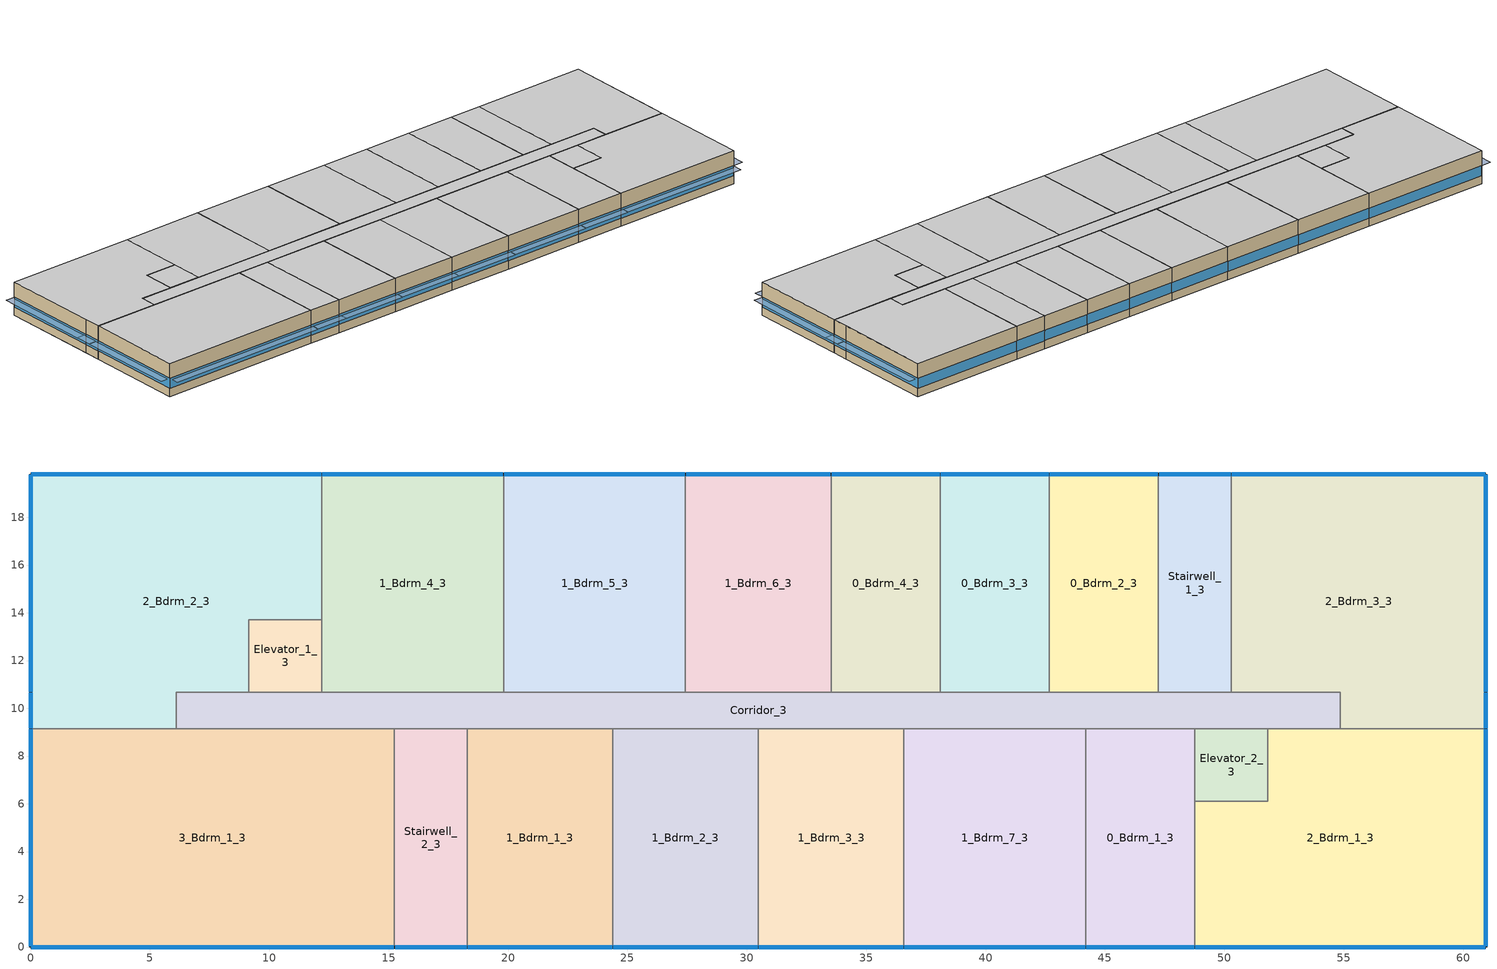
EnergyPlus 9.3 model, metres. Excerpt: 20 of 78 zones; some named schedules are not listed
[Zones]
0_Bdrm_1_3
 floor to 0_Bdrm_1_2 (Typical Interior Floor): 44.2,0 44.2,9.14 48.77,9.14 48.77,0 z7.32
 wall outside (Typical Insulated Wood Framed Exterior Wall R-34.48): 44.2,0 48.77,0 z7.32:10.36
 wall to Elevator_2_3 (Typical Interior Wall): 48.77,6.1 48.77,9.14 z7.32:10.36
 wall to 2_Bdrm_1_3 (Typical Interior Wall): 48.77,0 48.77,6.1 z7.32:10.36
 wall to 1_Bdrm_7_3 (Typical Interior Wall): 44.2,9.14 44.2,0 z7.32:10.36
 wall to Corridor_3 (Typical Interior Wall): 48.77,9.14 44.2,9.14 z7.32:10.36
 window (U 0.25 SHGC 0.22 Simple Glazing Window U-0.25 SHGC 0.22): 44.22,0 48.74,0 z8.08:9
 ceiling to 0_Bdrm_1_4 (Typical Interior Ceiling): 44.2,9.14 44.2,0 48.77,0 48.77,9.14 z10.36
0_Bdrm_2_3
 floor to 0_Bdrm_2_2 (Typical Interior Floor): 42.67,10.67 42.67,19.81 47.24,19.81 47.24,10.67 z7.32
 wall outside (Typical Insulated Wood Framed Exterior Wall R-34.48): 47.24,19.81 42.67,19.81 z7.32:10.36
 wall to 0_Bdrm_3_3 (Typical Interior Wall): 42.67,19.81 42.67,10.67 z7.32:10.36
 wall to Stairwell_1_3 (Typical Interior Wall): 47.24,10.67 47.24,19.81 z7.32:10.36
 wall to Corridor_3 (Typical Interior Wall): 42.67,10.67 47.24,10.67 z7.32:10.36
 window (U 0.25 SHGC 0.22 Simple Glazing Window U-0.25 SHGC 0.22): 47.22,19.81 42.7,19.81 z8.08:9
 ceiling to 0_Bdrm_2_4 (Typical Interior Ceiling): 47.24,10.67 47.24,19.81 42.67,19.81 42.67,10.67 z10.36
0_Bdrm_3_3
 floor to 0_Bdrm_3_2 (Typical Interior Floor): 38.1,10.67 38.1,19.81 42.67,19.81 42.67,10.67 z7.32
 wall outside (Typical Insulated Wood Framed Exterior Wall R-34.48): 42.67,19.81 38.1,19.81 z7.32:10.36
 wall to 0_Bdrm_4_3 (Typical Interior Wall): 38.1,19.81 38.1,10.67 z7.32:10.36
 wall to Corridor_3 (Typical Interior Wall): 38.1,10.67 42.67,10.67 z7.32:10.36
 window (U 0.25 SHGC 0.22 Simple Glazing Window U-0.25 SHGC 0.22): 42.65,19.81 38.13,19.81 z8.08:9
 ceiling to 0_Bdrm_3_4 (Typical Interior Ceiling): 42.67,10.67 42.67,19.81 38.1,19.81 38.1,10.67 z10.36
0_Bdrm_4_3
 floor to 0_Bdrm_4_2 (Typical Interior Floor): 33.53,10.67 33.53,19.81 38.1,19.81 38.1,10.67 z7.32
 wall outside (Typical Insulated Wood Framed Exterior Wall R-34.48): 38.1,19.81 33.53,19.81 z7.32:10.36
 wall to 1_Bdrm_6_3 (Typical Interior Wall): 33.53,19.81 33.53,10.67 z7.32:10.36
 wall to Corridor_3 (Typical Interior Wall): 33.53,10.67 38.1,10.67 z7.32:10.36
 window (U 0.25 SHGC 0.22 Simple Glazing Window U-0.25 SHGC 0.22): 38.07,19.81 33.55,19.81 z8.08:9
 ceiling to 0_Bdrm_4_4 (Typical Interior Ceiling): 38.1,10.67 38.1,19.81 33.53,19.81 33.53,10.67 z10.36
1_Bdrm_1_3
 floor to 1_Bdrm_1_2 (Typical Interior Floor): 24.38,9.14 24.38,0 18.29,0 18.29,9.14 z7.32
 wall outside (Typical Insulated Wood Framed Exterior Wall R-34.48): 18.29,0 24.38,0 z7.32:10.36
 wall to 1_Bdrm_2_3 (Typical Interior Wall): 24.38,0 24.38,9.14 z7.32:10.36
 wall to Stairwell_2_3 (Typical Interior Wall): 18.29,9.14 18.29,0 z7.32:10.36
 wall to Corridor_3 (Typical Interior Wall): 24.38,9.14 18.29,9.14 z7.32:10.36
 window (U 0.25 SHGC 0.22 Simple Glazing Window U-0.25 SHGC 0.22): 18.31,0 24.36,0 z8.08:9
 ceiling to 1_Bdrm_1_4 (Typical Interior Ceiling): 18.29,9.14 18.29,0 24.38,0 24.38,9.14 z10.36
1_Bdrm_2_3
 floor to 1_Bdrm_2_2 (Typical Interior Floor): 30.48,9.14 30.48,0 24.38,0 24.38,9.14 z7.32
 wall outside (Typical Insulated Wood Framed Exterior Wall R-34.48): 24.38,0 30.48,0 z7.32:10.36
 wall to 1_Bdrm_3_3 (Typical Interior Wall): 30.48,0 30.48,9.14 z7.32:10.36
 wall to Corridor_3 (Typical Interior Wall): 30.48,9.14 24.38,9.14 z7.32:10.36
 window (U 0.25 SHGC 0.22 Simple Glazing Window U-0.25 SHGC 0.22): 24.41,0 30.45,0 z8.08:9
 ceiling to 1_Bdrm_2_4 (Typical Interior Ceiling): 24.38,9.14 24.38,0 30.48,0 30.48,9.14 z10.36
1_Bdrm_3_3
 floor to 1_Bdrm_3_2 (Typical Interior Floor): 36.58,9.14 36.58,0 30.48,0 30.48,9.14 z7.32
 wall outside (Typical Insulated Wood Framed Exterior Wall R-34.48): 30.48,0 36.58,0 z7.32:10.36
 wall to 1_Bdrm_7_3 (Typical Interior Wall): 36.58,0 36.58,9.14 z7.32:10.36
 wall to Corridor_3 (Typical Interior Wall): 36.58,9.14 30.48,9.14 z7.32:10.36
 window (U 0.25 SHGC 0.22 Simple Glazing Window U-0.25 SHGC 0.22): 30.51,0 36.55,0 z8.08:9
 ceiling to 1_Bdrm_3_4 (Typical Interior Ceiling): 30.48,9.14 30.48,0 36.58,0 36.58,9.14 z10.36
1_Bdrm_4_3
 floor to 1_Bdrm_4_2 (Typical Interior Floor): 12.19,10.67 12.19,19.81 19.81,19.81 19.81,10.67 z7.32
 wall outside (Typical Insulated Wood Framed Exterior Wall R-34.48): 19.81,19.81 12.19,19.81 z7.32:10.36
 wall to 1_Bdrm_5_3 (Typical Interior Wall): 19.81,10.67 19.81,19.81 z7.32:10.36
 wall to Corridor_3 (Typical Interior Wall): 12.19,10.67 19.81,10.67 z7.32:10.36
 wall to Elevator_1_3 (Typical Interior Wall): 12.19,13.72 12.19,10.67 z7.32:10.36
 wall to 2_Bdrm_2_3 (Typical Interior Wall): 12.19,19.81 12.19,13.72 z7.32:10.36
 window (U 0.25 SHGC 0.22 Simple Glazing Window U-0.25 SHGC 0.22): 19.79,19.81 12.22,19.81 z8.08:9
 ceiling to 1_Bdrm_4_4 (Typical Interior Ceiling): 12.19,19.81 12.19,10.67 19.81,10.67 19.81,19.81 z10.36
1_Bdrm_5_3
 floor to 1_Bdrm_5_2 (Typical Interior Floor): 19.81,10.67 19.81,19.81 27.43,19.81 27.43,10.67 z7.32
 wall outside (Typical Insulated Wood Framed Exterior Wall R-34.48): 27.43,19.81 19.81,19.81 z7.32:10.36
 wall to 1_Bdrm_6_3 (Typical Interior Wall): 27.43,10.67 27.43,19.81 z7.32:10.36
 wall to Corridor_3 (Typical Interior Wall): 19.81,10.67 27.43,10.67 z7.32:10.36
 window (U 0.25 SHGC 0.22 Simple Glazing Window U-0.25 SHGC 0.22): 27.41,19.81 19.84,19.81 z8.08:9
 ceiling to 1_Bdrm_5_4 (Typical Interior Ceiling): 27.43,10.67 27.43,19.81 19.81,19.81 19.81,10.67 z10.36
1_Bdrm_6_3
 floor to 1_Bdrm_6_2 (Typical Interior Floor): 27.43,10.67 27.43,19.81 33.53,19.81 33.53,10.67 z7.32
 wall outside (Typical Insulated Wood Framed Exterior Wall R-34.48): 33.53,19.81 27.43,19.81 z7.32:10.36
 wall to Corridor_3 (Typical Interior Wall): 27.43,10.67 33.53,10.67 z7.32:10.36
 window (U 0.25 SHGC 0.22 Simple Glazing Window U-0.25 SHGC 0.22): 33.5,19.81 27.46,19.81 z8.08:9
 ceiling to 1_Bdrm_6_4 (Typical Interior Ceiling): 33.53,10.67 33.53,19.81 27.43,19.81 27.43,10.67 z10.36
1_Bdrm_7_3
 floor to 1_Bdrm_7_2 (Typical Interior Floor): 44.2,9.14 44.2,0 36.58,0 36.58,9.14 z7.32
 wall outside (Typical Insulated Wood Framed Exterior Wall R-34.48): 36.58,0 44.2,0 z7.32:10.36
 wall to Corridor_3 (Typical Interior Wall): 44.2,9.14 36.58,9.14 z7.32:10.36
 window (U 0.25 SHGC 0.22 Simple Glazing Window U-0.25 SHGC 0.22): 36.6,0 44.17,0 z8.08:9
 ceiling to 1_Bdrm_7_4 (Typical Interior Ceiling): 36.58,9.14 36.58,0 44.2,0 44.2,9.14 z10.36
2_Bdrm_1_3
 floor to 2_Bdrm_1_2 (Typical Interior Floor): 48.77,0 48.77,6.1 51.82,6.1 51.82,9.14 60.96,9.14 60.96,0 z7.32
 wall outside (Typical Insulated Wood Framed Exterior Wall R-34.48): 48.77,0 60.96,0 60.96,9.14 z7.32:10.36
 wall to Elevator_2_3 (Typical Interior Wall): 51.82,9.14 51.82,6.1 48.77,6.1 z7.32:10.36
 wall to Corridor_3 (Typical Interior Wall): 54.86,9.14 51.82,9.14 z7.32:10.36
 wall to 2_Bdrm_3_3 (Typical Interior Wall): 60.96,9.14 54.86,9.14 z7.32:10.36
 window (U 0.25 SHGC 0.22 Simple Glazing Window U-0.25 SHGC 0.22): 60.96,0.03 60.96,9.12 / 48.79,0 60.93,0 z8.08:9
 ceiling to 2_Bdrm_1_4 (Typical Interior Ceiling): 51.82,9.14 51.82,6.1 48.77,6.1 48.77,0 60.96,0 60.96,9.14 z10.36
2_Bdrm_2_3
 floor to 2_Bdrm_2_2 (Typical Interior Floor): 0,9.14 0,19.81 12.19,19.81 12.19,13.72 9.14,13.72 9.14,10.67 6.1,10.67 6.1,9.14 z7.32
 wall outside (Typical Insulated Wood Framed Exterior Wall R-34.48): 12.19,19.81 0,19.81 0,10.67 0,9.14 z7.32:10.36
 wall to Elevator_1_3 (Typical Interior Wall): 9.14,10.67 9.14,13.72 12.19,13.72 z7.32:10.36
 wall to Corridor_3 (Typical Interior Wall): 6.1,9.14 6.1,10.67 9.14,10.67 z7.32:10.36
 wall to 3_Bdrm_1_3 (Typical Interior Wall): 0,9.14 6.1,9.14 z7.32:10.36
 window (U 0.25 SHGC 0.22 Simple Glazing Window U-0.25 SHGC 0.22): 0,10.64 0,9.17 z8.08:9.02; 0,19.79 0,10.69 / 12.17,19.81 0.03,19.81 z8.08:9
 ceiling to 2_Bdrm_2_4 (Typical Interior Ceiling): 0,19.81 0,9.14 6.1,9.14 6.1,10.67 9.14,10.67 9.14,13.72 12.19,13.72 12.19,19.81 z10.36
2_Bdrm_3_3
 floor to 2_Bdrm_3_2 (Typical Interior Floor): 54.86,9.14 54.86,10.67 50.29,10.67 50.29,19.81 60.96,19.81 60.96,9.14 z7.32
 wall outside (Typical Insulated Wood Framed Exterior Wall R-34.48): 60.96,9.14 60.96,10.67 60.96,19.81 50.29,19.81 z7.32:10.36
 wall to Corridor_3 (Typical Interior Wall): 50.29,10.67 54.86,10.67 54.86,9.14 z7.32:10.36
 wall to Stairwell_1_3 (Typical Interior Wall): 50.29,19.81 50.29,10.67 z7.32:10.36
 window (U 0.25 SHGC 0.22 Simple Glazing Window U-0.25 SHGC 0.22): 60.93,19.81 50.32,19.81 / 60.96,10.69 60.96,19.79 z8.08:9; 60.96,9.17 60.96,10.64 z8.08:9.02
 ceiling to 2_Bdrm_3_4 (Typical Interior Ceiling): 50.29,19.81 50.29,10.67 54.86,10.67 54.86,9.14 60.96,9.14 60.96,19.81 z10.36
3_Bdrm_1_3
 floor to 3_Bdrm_2_2 (Typical Interior Floor): 0,0 0,9.14 15.24,9.14 15.24,0 z7.32
 wall outside (Typical Insulated Wood Framed Exterior Wall R-34.48): 0,9.14 0,0 15.24,0 z7.32:10.36
 wall to Stairwell_2_3 (Typical Interior Wall): 15.24,0 15.24,9.14 z7.32:10.36
 wall to Corridor_3 (Typical Interior Wall): 15.24,9.14 6.1,9.14 z7.32:10.36
 window (U 0.25 SHGC 0.22 Simple Glazing Window U-0.25 SHGC 0.22): 0.03,0 15.21,0 z8.08:8.99; 0,9.12 0,0.03 z8.08:9
 ceiling to 3_Bdrm_1_4 (Typical Interior Ceiling): 0,9.14 0,0 15.24,0 15.24,9.14 z10.36
Corridor_3
 floor to Corridor_2 (Typical Interior Floor): 6.1,9.14 6.1,10.67 54.86,10.67 54.86,9.14 z7.32
 wall to Elevator_2_3 (Typical Interior Wall): 48.77,9.14 51.82,9.14 z7.32:10.36
 wall to Stairwell_2_3 (Typical Interior Wall): 15.24,9.14 18.29,9.14 z7.32:10.36
 wall to Elevator_1_3 (Typical Interior Wall): 12.19,10.67 9.14,10.67 z7.32:10.36
 wall to Stairwell_1_3 (Typical Interior Wall): 50.29,10.67 47.24,10.67 z7.32:10.36
 ceiling to Corridor_4 (Typical Interior Ceiling): 6.1,10.67 6.1,9.14 54.86,9.14 54.86,10.67 z10.36
Elevator_1_3
 floor to Elevator_1_2 (Typical Interior Floor): 12.19,13.72 12.19,10.67 9.14,10.67 9.14,13.72 z7.32
 ceiling to Elevator_1_4 (Typical Interior Ceiling): 9.14,13.72 9.14,10.67 12.19,10.67 12.19,13.72 z10.36
Elevator_2_3
 floor to Elevator_2_2 (Typical Interior Floor): 51.82,9.14 51.82,6.1 48.77,6.1 48.77,9.14 z7.32
 ceiling to Elevator_2_4 (Typical Interior Ceiling): 48.77,9.14 48.77,6.1 51.82,6.1 51.82,9.14 z10.36
Stairwell_1_3
 floor to Stairwell_1_2 (Typical Interior Floor): 47.24,10.67 47.24,19.81 50.29,19.81 50.29,10.67 z7.32
 wall outside (Typical Insulated Wood Framed Exterior Wall R-34.48): 50.29,19.81 47.24,19.81 z7.32:10.36
 window (U 0.25 SHGC 0.24 Simple Glazing Window U-0.25 SHGC 0.24): 50.27,19.81 47.27,19.81 z8.08:9.01
 ceiling to Stairwell_1_4 (Typical Interior Ceiling): 50.29,10.67 50.29,19.81 47.24,19.81 47.24,10.67 z10.36
Stairwell_2_3
 floor to Stairwell_2_2 (Typical Interior Floor): 18.29,9.14 18.29,0 15.24,0 15.24,9.14 z7.32
 wall outside (Typical Insulated Wood Framed Exterior Wall R-34.48): 15.24,0 18.29,0 z7.32:10.36
 window (U 0.25 SHGC 0.24 Simple Glazing Window U-0.25 SHGC 0.24): 15.27,0 18.26,0 z8.08:9.01
 ceiling to Stairwell_2_4 (Typical Interior Ceiling): 15.24,9.14 15.24,0 18.29,0 18.29,9.14 z10.36
shading: 48.74,0 44.22,0 44.22,-0.92 48.74,-0.92 z9; 24.36,0 18.31,0 18.31,-0.92 24.36,-0.92 z9; 30.45,0 24.41,0 24.41,-0.92 30.45,-0.92 z9; 36.55,0 30.51,0 30.51,-0.92 36.55,-0.92 z9; 44.17,0 36.6,0 36.6,-0.92 44.17,-0.92 z9; 60.96,9.12 60.96,0.03 61.88,0.03 61.88,9.12 z9; 60.93,0 48.79,0 48.79,-0.92 60.93,-0.92 z9; 0,9.17 0,10.64 -0.95,10.64 -0.95,9.17 z9.02; 0,10.69 0,19.79 -0.92,19.79 -0.92,10.69 z9; 60.96,19.79 60.96,10.69 61.88,10.69 61.88,19.79 z9; 60.96,10.64 60.96,9.17 61.91,9.17 61.91,10.64 z9.02; 15.21,0 0.03,0 0.03,-0.92 15.21,-0.92 z8.99; 0,0.03 0,9.12 -0.92,9.12 -0.92,0.03 z9; 18.26,0 15.27,0 15.27,-0.93 18.26,-0.93 z9.01
[Building]
Building 1: Terrain=City
[Site:Location]
Los Angeles Intl Arpt_CA_USA: Latitude {deg}=33.93; Longitude {deg}=-118.4; Time Zone {hr}=-8; Elevation {m}=30
[Site:GroundTemperature:BuildingSurface]
20.67, 20.66, 20.63, 20.67, 20.7, 22.85, 23.24, 23.33, 23.34, 21.19, 20.85, 20.74
[Site:WaterMainsTemperature]
Calculation Method=Correlation; Annual Average Outdoor Air Temperature {C}=16.8167; Maximum Difference In Monthly Average Outdoor Air Temperatures {deltaC}=6.3
[SizingPeriod:DesignDay] Day of Month=21; Dry-Bulb Temperature Range Modifier Type=DefaultMultipliers; Humidity Condition Type=Wetbulb; Barometric Pressure {Pa}=100965; Rain Indicator=No; Snow Indicator=No; Daylight Saving Time Indicator=No
Name | Month | Day Type | Maximum Dry-Bulb Temperature {C} | Daily Dry-Bulb Temperature Range {deltaC} | Wetbulb or DewPoint at Maximum Dry-Bulb {C} | Wind Speed {m/s} | Wind Direction {deg} | Solar Model Indicator | ASHRAE Clear Sky Optical Depth for Beam Irradiance (taub) | ASHRAE Clear Sky Optical Depth for Diffuse Irradiance (taud) | Sky Clearness
Los Angeles Intl Arpt Ann Clg .4% Condns DB=>MWB 1 | 8 | SummerDesignDay | 28.7 | 6 | 17.9 | 4.1 | 250 | ASHRAETau | 0.44 | 2.108
Los Angeles Intl Arpt Ann Clg .4% Condns WB=>MDB 1 | 8 | SummerDesignDay | 25.6 | 6 | 21.2 | 4.1 | 250 | ASHRAETau | 0.44 | 2.108
Los Angeles Intl Arpt Ann Htg 99.6% Condns DB 1 | 1 | WinterDesignDay | 6.9 | 0 | 6.9 | 2.4 | 90 | ASHRAEClearSky |  |  | 0
[Material] Thermal Absorptance=0.9
Name | Roughness | Thickness {m} | Conductivity {W/m-K} | Density {kg/m3} | Specific Heat {J/kg-K} | Solar Absorptance | Visible Absorptance
100mm Normalweight concrete floor | MediumRough | 0.1016 | 2.31045 | 2322 | 832.557 | 0 | 0
25mm Stucco | Smooth | 0.0254 | 0.72 | 1856 | 840 | 0.7 | 0.7
5/8 in. Gypsum Board | MediumSmooth | 0.0159 | 0.16 | 800 | 1090 | 0.7 | 0.7
G01 13mm gypsum board | Smooth | 0.0127 | 0.160031 | 800.001 | 1090.73 | 0.7 | 0.5
Std Wood 6inch | MediumSmooth | 0.15 | 0.12 | 540 | 1210 | 0.7 | 0.7
[Material:NoMass] Roughness=Smooth; Thermal Absorptance=0.9; Solar Absorptance=0.7
Name | Thermal Resistance {m2-K/W} | Visible Absorptance
CP02 CARPET PAD | 0.21648 | 0.8
Typical Insulation R-32.3 | 5.68904 | 0.7
[WindowMaterial:SimpleGlazingSystem] U-Factor {W/m2-K}=1.80262
Name | Solar Heat Gain Coefficient | Visible Transmittance
U 0.25 SHGC 0.22 Simple Glazing U-0.32 SHGC 0.22 | 0.22 | 0.242
U 0.25 SHGC 0.24 Simple Glazing U-0.32 SHGC 0.24 | 0.24 | 0.264
[Construction]
InteriorFurnishings: Std Wood 6inch
Typical Insulated Wood Framed Exterior Wall R-34.48: 25mm Stucco, 5/8 in. Gypsum Board, Typical Insulation R-32.3, 5/8 in. Gypsum Board
Typical Interior Ceiling: CP02 CARPET PAD, 100mm Normalweight concrete floor
Typical Interior Floor: 100mm Normalweight concrete floor, CP02 CARPET PAD
Typical Interior Wall: G01 13mm gypsum board, G01 13mm gypsum board
U 0.25 SHGC 0.22 Simple Glazing Window U-0.25 SHGC 0.22: U 0.25 SHGC 0.22 Simple Glazing U-0.32 SHGC 0.22
U 0.25 SHGC 0.24 Simple Glazing Window U-0.25 SHGC 0.24: U 0.25 SHGC 0.24 Simple Glazing U-0.32 SHGC 0.24
[Zone]
0_Bdrm_1_3; 0_Bdrm_2_3; 0_Bdrm_3_3; 0_Bdrm_4_3; 1_Bdrm_1_3; 1_Bdrm_2_3; 1_Bdrm_3_3; 1_Bdrm_4_3; 1_Bdrm_5_3; 1_Bdrm_6_3; 1_Bdrm_7_3; 2_Bdrm_1_3; 2_Bdrm_2_3; 2_Bdrm_3_3; 3_Bdrm_1_3; Corridor_3; Elevator_1_3; Elevator_2_3; Stairwell_1_3; Stairwell_2_3
[InternalMass] Construction=InteriorFurnishings
Name | Zone or ZoneList | Surface Area {m2}
0_Bdrm_1_3 Mass | 0_Bdrm_1_3 | 83.6127
0_Bdrm_2_3 Mass | 0_Bdrm_2_3 | 83.6127
0_Bdrm_3_3 Mass | 0_Bdrm_3_3 | 83.6127
0_Bdrm_4_3 Mass | 0_Bdrm_4_3 | 83.6127
1_Bdrm_1_3 Mass | 1_Bdrm_1_3 | 111.484
1_Bdrm_2_3 Mass | 1_Bdrm_2_3 | 111.484
1_Bdrm_3_3 Mass | 1_Bdrm_3_3 | 111.484
1_Bdrm_4_3 Mass | 1_Bdrm_4_3 | 139.355
1_Bdrm_5_3 Mass | 1_Bdrm_5_3 | 139.355
1_Bdrm_6_3 Mass | 1_Bdrm_6_3 | 111.484
1_Bdrm_7_3 Mass | 1_Bdrm_7_3 | 139.355
2_Bdrm_1_3 Mass | 2_Bdrm_1_3 | 204.387
2_Bdrm_2_3 Mass | 2_Bdrm_2_3 | 222.967
2_Bdrm_3_3 Mass | 2_Bdrm_3_3 | 213.677
3_Bdrm_1_3 Mass | 3_Bdrm_1_3 | 278.709
[People] Number of People Schedule=res occupants schedule; Number of People Calculation Method=People; Fraction Radiant=0.319734; Sensible Heat Fraction=0.573; Activity Level Schedule=Schedule Ruleset 1; Carbon Dioxide Generation Rate {m3/s-W}=0; Enable ASHRAE 55 Comfort Warnings=No; Mean Radiant Temperature Calculation Type=ZoneAveraged
Name | Zone or ZoneList | Number of People
res occupants|Building Unit 005|0_Bdrm_1_3 | 0_Bdrm_1_3 | 0.63
res occupants|Building Unit 006|0_Bdrm_2_3 | 0_Bdrm_2_3 | 0.63
res occupants|Building Unit 007|0_Bdrm_3_3 | 0_Bdrm_3_3 | 0.63
res occupants|Building Unit 008|0_Bdrm_4_3 | 0_Bdrm_4_3 | 0.63
res occupants|Building Unit 108|1_Bdrm_1_3 | 1_Bdrm_1_3 | 1.55
res occupants|Building Unit 109|1_Bdrm_2_3 | 1_Bdrm_2_3 | 1.55
res occupants|Building Unit 110|1_Bdrm_3_3 | 1_Bdrm_3_3 | 1.55
res occupants|Building Unit 111|1_Bdrm_4_3 | 1_Bdrm_4_3 | 1.55
res occupants|Building Unit 112|1_Bdrm_5_3 | 1_Bdrm_5_3 | 1.55
res occupants|Building Unit 113|1_Bdrm_6_3 | 1_Bdrm_6_3 | 1.55
res occupants|Building Unit 114|1_Bdrm_7_3 | 1_Bdrm_7_3 | 1.55
res occupants|Building Unit 204|2_Bdrm_1_3 | 2_Bdrm_1_3 | 2.47
res occupants|Building Unit 205|2_Bdrm_2_3 | 2_Bdrm_2_3 | 2.47
res occupants|Building Unit 206|2_Bdrm_3_3 | 2_Bdrm_3_3 | 2.47
res occupants|Building Unit 302|3_Bdrm_1_3 | 3_Bdrm_1_3 | 3.39
[Lights] Schedule=res lighting interior; Design Level Calculation Method=LightingLevel; Return Air Fraction=0; Fraction Radiant=0.6; Fraction Visible=0.2; Fraction Replaceable=1
Name | Zone or ZoneList | Lighting Level {W}
res lighting interior|Building Unit 005 0_Bdrm_1_3 | 0_Bdrm_1_3 | 95.814
res lighting interior|Building Unit 006 0_Bdrm_2_3 | 0_Bdrm_2_3 | 95.814
res lighting interior|Building Unit 007 0_Bdrm_3_3 | 0_Bdrm_3_3 | 95.814
res lighting interior|Building Unit 008 0_Bdrm_4_3 | 0_Bdrm_4_3 | 95.814
res lighting interior|Building Unit 108 1_Bdrm_1_3 | 1_Bdrm_1_3 | 109.293
res lighting interior|Building Unit 109 1_Bdrm_2_3 | 1_Bdrm_2_3 | 109.293
res lighting interior|Building Unit 110 1_Bdrm_3_3 | 1_Bdrm_3_3 | 109.293
res lighting interior|Building Unit 111 1_Bdrm_4_3 | 1_Bdrm_4_3 | 122.773
res lighting interior|Building Unit 112 1_Bdrm_5_3 | 1_Bdrm_5_3 | 122.773
res lighting interior|Building Unit 113 1_Bdrm_6_3 | 1_Bdrm_6_3 | 109.293
res lighting interior|Building Unit 114 1_Bdrm_7_3 | 1_Bdrm_7_3 | 122.773
res lighting interior|Building Unit 204 2_Bdrm_1_3 | 2_Bdrm_1_3 | 154.224
res lighting interior|Building Unit 205 2_Bdrm_2_3 | 2_Bdrm_2_3 | 163.21
res lighting interior|Building Unit 206 2_Bdrm_3_3 | 2_Bdrm_3_3 | 158.717
res lighting interior|Building Unit 302 3_Bdrm_1_3 | 3_Bdrm_1_3 | 190.169
[ElectricEquipment] Design Level Calculation Method=EquipmentLevel
Name | Zone or ZoneList | Schedule | Design Level {W} | Fraction Latent | Fraction Radiant | Fraction Lost
res misc plug loads|Building Unit 005|0_Bdrm_1_3 | 0_Bdrm_1_3 | res misc plug loads schedule | 225.335 | 0.021 | 0.558 | 0.049
res range electric|Building Unit 005 | 0_Bdrm_1_3 | res range electric|false schedule | 105.925 | 0.3 | 0.24 | 0.3
res refrig|Building Unit 005 | 0_Bdrm_1_3 | res refrig schedule | 52.1911 | 0 | 0 | 0
res misc plug loads|Building Unit 006|0_Bdrm_2_3 | 0_Bdrm_2_3 | res misc plug loads schedule | 225.335 | 0.021 | 0.558 | 0.049
res range electric|Building Unit 006 | 0_Bdrm_2_3 | res range electric|false schedule | 105.925 | 0.3 | 0.24 | 0.3
res refrig|Building Unit 006 | 0_Bdrm_2_3 | res refrig schedule | 52.1911 | 0 | 0 | 0
res misc plug loads|Building Unit 007|0_Bdrm_3_3 | 0_Bdrm_3_3 | res misc plug loads schedule | 225.335 | 0.021 | 0.558 | 0.049
res range electric|Building Unit 007 | 0_Bdrm_3_3 | res range electric|false schedule | 105.925 | 0.3 | 0.24 | 0.3
res refrig|Building Unit 007 | 0_Bdrm_3_3 | res refrig schedule | 52.1911 | 0 | 0 | 0
res misc plug loads|Building Unit 008|0_Bdrm_4_3 | 0_Bdrm_4_3 | res misc plug loads schedule | 225.335 | 0.021 | 0.558 | 0.049
res range electric|Building Unit 008 | 0_Bdrm_4_3 | res range electric|false schedule | 105.925 | 0.3 | 0.24 | 0.3
res refrig|Building Unit 008 | 0_Bdrm_4_3 | res refrig schedule | 52.1911 | 0 | 0 | 0
res misc plug loads|Building Unit 108|1_Bdrm_1_3 | 1_Bdrm_1_3 | res misc plug loads schedule | 265.888 | 0.021 | 0.558 | 0.049
res range electric|Building Unit 108 | 1_Bdrm_1_3 | res range electric|false schedule | 141.405 | 0.3 | 0.24 | 0.3
res refrig|Building Unit 108 | 1_Bdrm_1_3 | res refrig schedule | 52.1911 | 0 | 0 | 0
res misc plug loads|Building Unit 109|1_Bdrm_2_3 | 1_Bdrm_2_3 | res misc plug loads schedule | 265.888 | 0.021 | 0.558 | 0.049
res range electric|Building Unit 109 | 1_Bdrm_2_3 | res range electric|false schedule | 141.405 | 0.3 | 0.24 | 0.3
res refrig|Building Unit 109 | 1_Bdrm_2_3 | res refrig schedule | 52.1911 | 0 | 0 | 0
res misc plug loads|Building Unit 110|1_Bdrm_3_3 | 1_Bdrm_3_3 | res misc plug loads schedule | 265.888 | 0.021 | 0.558 | 0.049
res range electric|Building Unit 110 | 1_Bdrm_3_3 | res range electric|false schedule | 141.405 | 0.3 | 0.24 | 0.3
res refrig|Building Unit 110 | 1_Bdrm_3_3 | res refrig schedule | 52.1911 | 0 | 0 | 0
res misc plug loads|Building Unit 111|1_Bdrm_4_3 | 1_Bdrm_4_3 | res misc plug loads schedule | 273.52 | 0.021 | 0.558 | 0.049
res range electric|Building Unit 111 | 1_Bdrm_4_3 | res range electric|false schedule | 141.405 | 0.3 | 0.24 | 0.3
res refrig|Building Unit 111 | 1_Bdrm_4_3 | res refrig schedule | 52.1911 | 0 | 0 | 0
res misc plug loads|Building Unit 112|1_Bdrm_5_3 | 1_Bdrm_5_3 | res misc plug loads schedule | 273.52 | 0.021 | 0.558 | 0.049
res range electric|Building Unit 112 | 1_Bdrm_5_3 | res range electric|false schedule | 141.405 | 0.3 | 0.24 | 0.3
res refrig|Building Unit 112 | 1_Bdrm_5_3 | res refrig schedule | 52.1911 | 0 | 0 | 0
res misc plug loads|Building Unit 113|1_Bdrm_6_3 | 1_Bdrm_6_3 | res misc plug loads schedule | 265.888 | 0.021 | 0.558 | 0.049
res range electric|Building Unit 113 | 1_Bdrm_6_3 | res range electric|false schedule | 141.405 | 0.3 | 0.24 | 0.3
res refrig|Building Unit 113 | 1_Bdrm_6_3 | res refrig schedule | 52.1911 | 0 | 0 | 0
res misc plug loads|Building Unit 114|1_Bdrm_7_3 | 1_Bdrm_7_3 | res misc plug loads schedule | 273.52 | 0.021 | 0.558 | 0.049
res range electric|Building Unit 114 | 1_Bdrm_7_3 | res range electric|false schedule | 141.405 | 0.3 | 0.24 | 0.3
res refrig|Building Unit 114 | 1_Bdrm_7_3 | res refrig schedule | 52.1911 | 0 | 0 | 0
res misc plug loads|Building Unit 204|2_Bdrm_1_3 | 2_Bdrm_1_3 | res misc plug loads schedule | 324.249 | 0.021 | 0.558 | 0.049
res range electric|Building Unit 204 | 2_Bdrm_1_3 | res range electric|false schedule | 176.885 | 0.3 | 0.24 | 0.3
res refrig|Building Unit 204 | 2_Bdrm_1_3 | res refrig schedule | 52.1911 | 0 | 0 | 0
res misc plug loads|Building Unit 205|2_Bdrm_2_3 | 2_Bdrm_2_3 | res misc plug loads schedule | 329.337 | 0.021 | 0.558 | 0.049
res range electric|Building Unit 205 | 2_Bdrm_2_3 | res range electric|false schedule | 176.885 | 0.3 | 0.24 | 0.3
res refrig|Building Unit 205 | 2_Bdrm_2_3 | res refrig schedule | 52.1911 | 0 | 0 | 0
res misc plug loads|Building Unit 206|2_Bdrm_3_3 | 2_Bdrm_3_3 | res misc plug loads schedule | 326.793 | 0.021 | 0.558 | 0.049
res range electric|Building Unit 206 | 2_Bdrm_3_3 | res range electric|false schedule | 176.885 | 0.3 | 0.24 | 0.3
res refrig|Building Unit 206 | 2_Bdrm_3_3 | res refrig schedule | 52.1911 | 0 | 0 | 0
res misc plug loads|Building Unit 302|3_Bdrm_1_3 | 3_Bdrm_1_3 | res misc plug loads schedule | 377.521 | 0.021 | 0.558 | 0.049
res range electric|Building Unit 302 | 3_Bdrm_1_3 | res range electric|false schedule | 212.365 | 0.3 | 0.24 | 0.3
res refrig|Building Unit 302 | 3_Bdrm_1_3 | res refrig schedule | 52.1911 | 0 | 0 | 0
[ZoneInfiltration:DesignFlowRate] Schedule=Always On Discrete; Design Flow Rate Calculation Method=Flow/ExteriorArea; Flow per Exterior Surface Area {m3/s-m2}=0.000284787; Constant Term Coefficient=0; Temperature Term Coefficient=0; Velocity Term Coefficient=0.224; Velocity Squared Term Coefficient=0
Name | Zone or ZoneList
0_Bdrm_1_3 Infiltration | 0_Bdrm_1_3
0_Bdrm_2_3 Infiltration | 0_Bdrm_2_3
0_Bdrm_3_3 Infiltration | 0_Bdrm_3_3
0_Bdrm_4_3 Infiltration | 0_Bdrm_4_3
1_Bdrm_1_3 Infiltration | 1_Bdrm_1_3
1_Bdrm_2_3 Infiltration | 1_Bdrm_2_3
1_Bdrm_3_3 Infiltration | 1_Bdrm_3_3
1_Bdrm_4_3 Infiltration | 1_Bdrm_4_3
1_Bdrm_5_3 Infiltration | 1_Bdrm_5_3
1_Bdrm_6_3 Infiltration | 1_Bdrm_6_3
1_Bdrm_7_3 Infiltration | 1_Bdrm_7_3
2_Bdrm_1_3 Infiltration | 2_Bdrm_1_3
2_Bdrm_2_3 Infiltration | 2_Bdrm_2_3
2_Bdrm_3_3 Infiltration | 2_Bdrm_3_3
3_Bdrm_1_3 Infiltration | 3_Bdrm_1_3
Stairwell_1_3 Infiltration | Stairwell_1_3
Stairwell_2_3 Infiltration | Stairwell_2_3
[ZoneControl:Thermostat]
Name | Zone or ZoneList | Control Type Schedule | Control 1
0_Bdrm_1_3 Thermostat | 0_Bdrm_1_3 | 0_Bdrm_1_3 Thermostat Schedule | 0_Bdrm_1_3 temperature setpoint
0_Bdrm_2_3 Thermostat | 0_Bdrm_2_3 | 0_Bdrm_2_3 Thermostat Schedule | 0_Bdrm_2_3 temperature setpoint
0_Bdrm_3_3 Thermostat | 0_Bdrm_3_3 | 0_Bdrm_3_3 Thermostat Schedule | 0_Bdrm_3_3 temperature setpoint
0_Bdrm_4_3 Thermostat | 0_Bdrm_4_3 | 0_Bdrm_4_3 Thermostat Schedule | 0_Bdrm_4_3 temperature setpoint
1_Bdrm_1_3 Thermostat | 1_Bdrm_1_3 | 1_Bdrm_1_3 Thermostat Schedule | 1_Bdrm_1_3 temperature setpoint
1_Bdrm_2_3 Thermostat | 1_Bdrm_2_3 | 1_Bdrm_2_3 Thermostat Schedule | 1_Bdrm_2_3 temperature setpoint
1_Bdrm_3_3 Thermostat | 1_Bdrm_3_3 | 1_Bdrm_3_3 Thermostat Schedule | 1_Bdrm_3_3 temperature setpoint
1_Bdrm_4_3 Thermostat | 1_Bdrm_4_3 | 1_Bdrm_4_3 Thermostat Schedule | 1_Bdrm_4_3 temperature setpoint
1_Bdrm_5_3 Thermostat | 1_Bdrm_5_3 | 1_Bdrm_5_3 Thermostat Schedule | 1_Bdrm_5_3 temperature setpoint
1_Bdrm_6_3 Thermostat | 1_Bdrm_6_3 | 1_Bdrm_6_3 Thermostat Schedule | 1_Bdrm_6_3 temperature setpoint
1_Bdrm_7_3 Thermostat | 1_Bdrm_7_3 | 1_Bdrm_7_3 Thermostat Schedule | 1_Bdrm_7_3 temperature setpoint
2_Bdrm_1_3 Thermostat | 2_Bdrm_1_3 | 2_Bdrm_1_3 Thermostat Schedule | 2_Bdrm_1_3 temperature setpoint
2_Bdrm_2_3 Thermostat | 2_Bdrm_2_3 | 2_Bdrm_2_3 Thermostat Schedule | 2_Bdrm_2_3 temperature setpoint
2_Bdrm_3_3 Thermostat | 2_Bdrm_3_3 | 2_Bdrm_3_3 Thermostat Schedule | 2_Bdrm_3_3 temperature setpoint
3_Bdrm_1_3 Thermostat | 3_Bdrm_1_3 | 3_Bdrm_1_3 Thermostat Schedule | 3_Bdrm_1_3 temperature setpoint
Corridor_3 Thermostat | Corridor_3 | Corridor_3 Thermostat Schedule | corridor 5 -  Thermostat 1
Stairwell_1_3 Thermostat | Stairwell_1_3 | Stairwell_1_3 Thermostat Schedule | stair -  Thermostat 5
Stairwell_2_3 Thermostat | Stairwell_2_3 | Stairwell_2_3 Thermostat Schedule | stair -  Thermostat 6
[ThermostatSetpoint:DualSetpoint]
Name | Heating Setpoint Temperature Schedule | Cooling Setpoint Temperature Schedule
0_Bdrm_1_3 temperature setpoint; 0_Bdrm_2_3 temperature setpoint; 0_Bdrm_3_3 temperature setpoint; 0_Bdrm_4_3 temperature setpoint; 1_Bdrm_1_3 temperature setpoint; 1_Bdrm_2_3 temperature setpoint; 1_Bdrm_3_3 temperature setpoint; 1_Bdrm_4_3 temperature setpoint; 1_Bdrm_5_3 temperature setpoint; 1_Bdrm_6_3 temperature setpoint; 1_Bdrm_7_3 temperature setpoint; 2_Bdrm_1_3 temperature setpoint; 2_Bdrm_2_3 temperature setpoint; 2_Bdrm_3_3 temperature setpoint; 3_Bdrm_1_3 temperature setpoint | res heating setpoint | res cooling setpoint
corridor 5 -  Thermostat 1 | ZE_AEDG_Multifamily_Corridor_HtgSetp_Sch | ZE_AEDG_Multifamily_Corridor_ClgSetp_Sch
stair -  Thermostat 5; stair -  Thermostat 6 | HotelSmall SemiHeated_HtgSP_Sch | SmallHotel UnitHeater ClgSP Sch
[DesignSpecification:OutdoorAir] Outdoor Air Method=Sum; Outdoor Air Flow per Person {m3/s-person}=0; Outdoor Air Flow per Zone {m3/s}=0
Name | Outdoor Air Flow per Zone Floor Area {m3/s-m2} | Outdoor Air Flow Air Changes per Hour {1/hr}
living Ventilation | 0 | 0.35
corridor 5 Ventilation | 0 | 0
stair Ventilation | 0.0003048 | 0
[Zone equipment]
0_Bdrm_1_3: 0_Bdrm_1_3 ILAS
0_Bdrm_2_3: 0_Bdrm_2_3 ILAS
0_Bdrm_3_3: 0_Bdrm_3_3 ILAS
0_Bdrm_4_3: 0_Bdrm_4_3 ILAS
1_Bdrm_1_3: 1_Bdrm_1_3 ILAS
1_Bdrm_2_3: 1_Bdrm_2_3 ILAS
1_Bdrm_3_3: 1_Bdrm_3_3 ILAS
1_Bdrm_4_3: 1_Bdrm_4_3 ILAS
1_Bdrm_5_3: 1_Bdrm_5_3 ILAS
1_Bdrm_6_3: 1_Bdrm_6_3 ILAS
1_Bdrm_7_3: 1_Bdrm_7_3 ILAS
2_Bdrm_1_3: 2_Bdrm_1_3 ILAS
2_Bdrm_2_3: 2_Bdrm_2_3 ILAS
2_Bdrm_3_3: 2_Bdrm_3_3 ILAS
3_Bdrm_1_3: 3_Bdrm_1_3 ILAS
Corridor_3: Corridor_3 ILAS
Stairwell_1_3: Stairwell_1_3 ILAS
Stairwell_2_3: Stairwell_2_3 ILAS
[Sizing:Zone] Zone Cooling Design Supply Air Temperature Input Method=SupplyAirTemperature; Zone Cooling Design Supply Air Temperature {C}=14; Zone Cooling Design Supply Air Temperature Difference {deltaC}=11.11; Zone Heating Design Supply Air Temperature Input Method=SupplyAirTemperature; Zone Heating Design Supply Air Temperature {C}=40; Zone Heating Design Supply Air Temperature Difference {deltaC}=11.11; Zone Cooling Design Supply Air Humidity Ratio {kgWater/kgDryAir}=0.0085; Zone Heating Design Supply Air Humidity Ratio {kgWater/kgDryAir}=0.008; Cooling Design Air Flow Method=DesignDay; Cooling Design Air Flow Rate {m3/s}=0; Cooling Minimum Air Flow per Zone Floor Area {m3/s-m2}=0.000762; Cooling Minimum Air Flow {m3/s}=0; Cooling Minimum Air Flow Fraction=0; Heating Design Air Flow Method=DesignDay; Heating Design Air Flow Rate {m3/s}=0; Heating Maximum Air Flow per Zone Floor Area {m3/s-m2}=0.002032; Heating Maximum Air Flow {m3/s}=0.141576; Heating Maximum Air Flow Fraction=0.3
Name | Design Specification Outdoor Air Object | Account for Dedicated Outdoor Air System | Dedicated Outdoor Air System Control Strategy | Dedicated Outdoor Air Low Setpoint Temperature for Design {C} | Dedicated Outdoor Air High Setpoint Temperature for Design {C}
0_Bdrm_1_3; 0_Bdrm_2_3; 0_Bdrm_3_3; 0_Bdrm_4_3; 1_Bdrm_1_3; 1_Bdrm_2_3; 1_Bdrm_3_3; 1_Bdrm_4_3; 1_Bdrm_5_3; 1_Bdrm_6_3; 1_Bdrm_7_3; 2_Bdrm_1_3; 2_Bdrm_2_3; 2_Bdrm_3_3; 3_Bdrm_1_3 | living Ventilation | Yes | NeutralSupplyAir | 16.4444 | 26.5556
Corridor_3 | corridor 5 Ventilation | No
Stairwell_1_3; Stairwell_2_3 | stair Ventilation | No
[Exterior:Lights] Control Option=AstronomicalClock
Name | Schedule | Design Level {W}
Building Facades | Schedule Ruleset 2 | 371
Drive Through Windows | Schedule Ruleset 3 | 60
Entry Canopies | Schedule Ruleset 3 | 288
Main Entries | Schedule Ruleset 3 | 168
Other Doors | Schedule Ruleset 3 | 548.0916
Parking Areas and Drives | Schedule Ruleset 3 | 0
[Schedule:Week:Daily]
res lighting interior Week Rule - Oct27-Nov2: res lighting interior allday10, res lighting interior allday10, res lighting interior allday10, res lighting interior allday10, res lighting interior allday10, res lighting interior allday11, res lighting interior allday11, Schedule Day 191, res lighting interior summer design, res lighting interior winter design, Schedule Day 191, Schedule Day 191
res lighting interior Week Rule - Nov3-Nov30: res lighting interior allday11, res lighting interior allday11, res lighting interior allday11, res lighting interior allday11, res lighting interior allday11, res lighting interior allday11, res lighting interior allday11, Schedule Day 191, res lighting interior summer design, res lighting interior winter design, Schedule Day 191, Schedule Day 191
res lighting interior Week Rule - Dec1-Dec31: res lighting interior allday12, res lighting interior allday12, res lighting interior allday12, res lighting interior allday12, res lighting interior allday12, res lighting interior allday12, res lighting interior allday12, Schedule Day 191, res lighting interior summer design, res lighting interior winter design, Schedule Day 191, Schedule Day 191
res misc plug loads schedule Week Rule - Jan1-Jan26: res misc plug loads schedule allday1, res misc plug loads schedule allday1, res misc plug loads schedule allday1, res misc plug loads schedule allday1, res misc plug loads schedule allday1, res misc plug loads schedule allday1, res misc plug loads schedule allday1, Schedule Day 282, res misc plug loads schedule summer design, res misc plug loads schedule winter design, Schedule Day 282, Schedule Day 282
res misc plug loads schedule Week Rule - Jan27-Feb2: res misc plug loads schedule allday1, res misc plug loads schedule allday1, res misc plug loads schedule allday1, res misc plug loads schedule allday1, res misc plug loads schedule allday1, res misc plug loads schedule allday2, res misc plug loads schedule allday2, Schedule Day 282, res misc plug loads schedule summer design, res misc plug loads schedule winter design, Schedule Day 282, Schedule Day 282
res misc plug loads schedule Week Rule - Feb3-Feb23: res misc plug loads schedule allday2, res misc plug loads schedule allday2, res misc plug loads schedule allday2, res misc plug loads schedule allday2, res misc plug loads schedule allday2, res misc plug loads schedule allday2, res misc plug loads schedule allday2, Schedule Day 282, res misc plug loads schedule summer design, res misc plug loads schedule winter design, Schedule Day 282, Schedule Day 282
res misc plug loads schedule Week Rule - Feb24-Mar2: res misc plug loads schedule allday2, res misc plug loads schedule allday2, res misc plug loads schedule allday2, res misc plug loads schedule allday2, res misc plug loads schedule allday2, res misc plug loads schedule allday3, res misc plug loads schedule allday3, Schedule Day 282, res misc plug loads schedule summer design, res misc plug loads schedule winter design, Schedule Day 282, Schedule Day 282
res misc plug loads schedule Week Rule - Mar3-Mar30: res misc plug loads schedule allday3, res misc plug loads schedule allday3, res misc plug loads schedule allday3, res misc plug loads schedule allday3, res misc plug loads schedule allday3, res misc plug loads schedule allday3, res misc plug loads schedule allday3, Schedule Day 282, res misc plug loads schedule summer design, res misc plug loads schedule winter design, Schedule Day 282, Schedule Day 282
res misc plug loads schedule Week Rule - Mar31-Apr6: res misc plug loads schedule allday3, res misc plug loads schedule allday4, res misc plug loads schedule allday4, res misc plug loads schedule allday4, res misc plug loads schedule allday4, res misc plug loads schedule allday4, res misc plug loads schedule allday4, Schedule Day 282, res misc plug loads schedule summer design, res misc plug loads schedule winter design, Schedule Day 282, Schedule Day 282
res misc plug loads schedule Week Rule - Apr7-Apr27: res misc plug loads schedule allday4, res misc plug loads schedule allday4, res misc plug loads schedule allday4, res misc plug loads schedule allday4, res misc plug loads schedule allday4, res misc plug loads schedule allday4, res misc plug loads schedule allday4, Schedule Day 282, res misc plug loads schedule summer design, res misc plug loads schedule winter design, Schedule Day 282, Schedule Day 282
res misc plug loads schedule Week Rule - Apr28-May4: res misc plug loads schedule allday4, res misc plug loads schedule allday4, res misc plug loads schedule allday4, res misc plug loads schedule allday5, res misc plug loads schedule allday5, res misc plug loads schedule allday5, res misc plug loads schedule allday5, Schedule Day 282, res misc plug loads schedule summer design, res misc plug loads schedule winter design, Schedule Day 282, Schedule Day 282
res misc plug loads schedule Week Rule - May5-May25: res misc plug loads schedule allday5, res misc plug loads schedule allday5, res misc plug loads schedule allday5, res misc plug loads schedule allday5, res misc plug loads schedule allday5, res misc plug loads schedule allday5, res misc plug loads schedule allday5, Schedule Day 282, res misc plug loads schedule summer design, res misc plug loads schedule winter design, Schedule Day 282, Schedule Day 282
res misc plug loads schedule Week Rule - May26-Jun1: res misc plug loads schedule allday5, res misc plug loads schedule allday5, res misc plug loads schedule allday5, res misc plug loads schedule allday5, res misc plug loads schedule allday5, res misc plug loads schedule allday5, res misc plug loads schedule allday6, Schedule Day 282, res misc plug loads schedule summer design, res misc plug loads schedule winter design, Schedule Day 282, Schedule Day 282
res misc plug loads schedule Week Rule - Jun2-Jun29: res misc plug loads schedule allday6, res misc plug loads schedule allday6, res misc plug loads schedule allday6, res misc plug loads schedule allday6, res misc plug loads schedule allday6, res misc plug loads schedule allday6, res misc plug loads schedule allday6, Schedule Day 282, res misc plug loads schedule summer design, res misc plug loads schedule winter design, Schedule Day 282, Schedule Day 282
res misc plug loads schedule Week Rule - Jun30-Jul6: res misc plug loads schedule allday6, res misc plug loads schedule allday7, res misc plug loads schedule allday7, res misc plug loads schedule allday7, res misc plug loads schedule allday7, res misc plug loads schedule allday7, res misc plug loads schedule allday7, Schedule Day 282, res misc plug loads schedule summer design, res misc plug loads schedule winter design, Schedule Day 282, Schedule Day 282
res misc plug loads schedule Week Rule - Jul7-Jul27: res misc plug loads schedule allday7, res misc plug loads schedule allday7, res misc plug loads schedule allday7, res misc plug loads schedule allday7, res misc plug loads schedule allday7, res misc plug loads schedule allday7, res misc plug loads schedule allday7, Schedule Day 282, res misc plug loads schedule summer design, res misc plug loads schedule winter design, Schedule Day 282, Schedule Day 282
res misc plug loads schedule Week Rule - Jul28-Aug3: res misc plug loads schedule allday7, res misc plug loads schedule allday7, res misc plug loads schedule allday7, res misc plug loads schedule allday7, res misc plug loads schedule allday8, res misc plug loads schedule allday8, res misc plug loads schedule allday8, Schedule Day 282, res misc plug loads schedule summer design, res misc plug loads schedule winter design, Schedule Day 282, Schedule Day 282
res misc plug loads schedule Week Rule - Aug4-Aug31: res misc plug loads schedule allday8, res misc plug loads schedule allday8, res misc plug loads schedule allday8, res misc plug loads schedule allday8, res misc plug loads schedule allday8, res misc plug loads schedule allday8, res misc plug loads schedule allday8, Schedule Day 282, res misc plug loads schedule summer design, res misc plug loads schedule winter design, Schedule Day 282, Schedule Day 282
res misc plug loads schedule Week Rule - Sep1-Sep28: res misc plug loads schedule allday9, res misc plug loads schedule allday9, res misc plug loads schedule allday9, res misc plug loads schedule allday9, res misc plug loads schedule allday9, res misc plug loads schedule allday9, res misc plug loads schedule allday9, Schedule Day 282, res misc plug loads schedule summer design, res misc plug loads schedule winter design, Schedule Day 282, Schedule Day 282
res misc plug loads schedule Week Rule - Sep29-Oct5: res misc plug loads schedule allday9, res misc plug loads schedule allday9, res misc plug loads schedule allday10, res misc plug loads schedule allday10, res misc plug loads schedule allday10, res misc plug loads schedule allday10, res misc plug loads schedule allday10, Schedule Day 282, res misc plug loads schedule summer design, res misc plug loads schedule winter design, Schedule Day 282, Schedule Day 282
res misc plug loads schedule Week Rule - Oct6-Oct26: res misc plug loads schedule allday10, res misc plug loads schedule allday10, res misc plug loads schedule allday10, res misc plug loads schedule allday10, res misc plug loads schedule allday10, res misc plug loads schedule allday10, res misc plug loads schedule allday10, Schedule Day 282, res misc plug loads schedule summer design, res misc plug loads schedule winter design, Schedule Day 282, Schedule Day 282
res misc plug loads schedule Week Rule - Oct27-Nov2: res misc plug loads schedule allday10, res misc plug loads schedule allday10, res misc plug loads schedule allday10, res misc plug loads schedule allday10, res misc plug loads schedule allday10, res misc plug loads schedule allday11, res misc plug loads schedule allday11, Schedule Day 282, res misc plug loads schedule summer design, res misc plug loads schedule winter design, Schedule Day 282, Schedule Day 282
res misc plug loads schedule Week Rule - Nov3-Nov30: res misc plug loads schedule allday11, res misc plug loads schedule allday11, res misc plug loads schedule allday11, res misc plug loads schedule allday11, res misc plug loads schedule allday11, res misc plug loads schedule allday11, res misc plug loads schedule allday11, Schedule Day 282, res misc plug loads schedule summer design, res misc plug loads schedule winter design, Schedule Day 282, Schedule Day 282
res misc plug loads schedule Week Rule - Dec1-Dec31: res misc plug loads schedule allday12, res misc plug loads schedule allday12, res misc plug loads schedule allday12, res misc plug loads schedule allday12, res misc plug loads schedule allday12, res misc plug loads schedule allday12, res misc plug loads schedule allday12, Schedule Day 282, res misc plug loads schedule summer design, res misc plug loads schedule winter design, Schedule Day 282, Schedule Day 282
res range electric|false schedule Week Rule - Jan1-Jan26: res range electric|false schedule allday1, res range electric|false schedule allday1, res range electric|false schedule allday1, res range electric|false schedule allday1, res range electric|false schedule allday1, res range electric|false schedule allday1, res range electric|false schedule allday1, Schedule Day 100, res range electric|false schedule summer design, res range electric|false schedule winter design, Schedule Day 100, Schedule Day 100
res range electric|false schedule Week Rule - Jan27-Feb2: res range electric|false schedule allday1, res range electric|false schedule allday1, res range electric|false schedule allday1, res range electric|false schedule allday1, res range electric|false schedule allday1, res range electric|false schedule allday2, res range electric|false schedule allday2, Schedule Day 100, res range electric|false schedule summer design, res range electric|false schedule winter design, Schedule Day 100, Schedule Day 100
res range electric|false schedule Week Rule - Feb3-Feb23: res range electric|false schedule allday2, res range electric|false schedule allday2, res range electric|false schedule allday2, res range electric|false schedule allday2, res range electric|false schedule allday2, res range electric|false schedule allday2, res range electric|false schedule allday2, Schedule Day 100, res range electric|false schedule summer design, res range electric|false schedule winter design, Schedule Day 100, Schedule Day 100
res range electric|false schedule Week Rule - Feb24-Mar2: res range electric|false schedule allday2, res range electric|false schedule allday2, res range electric|false schedule allday2, res range electric|false schedule allday2, res range electric|false schedule allday2, res range electric|false schedule allday3, res range electric|false schedule allday3, Schedule Day 100, res range electric|false schedule summer design, res range electric|false schedule winter design, Schedule Day 100, Schedule Day 100
res range electric|false schedule Week Rule - Mar3-Mar30: res range electric|false schedule allday3, res range electric|false schedule allday3, res range electric|false schedule allday3, res range electric|false schedule allday3, res range electric|false schedule allday3, res range electric|false schedule allday3, res range electric|false schedule allday3, Schedule Day 100, res range electric|false schedule summer design, res range electric|false schedule winter design, Schedule Day 100, Schedule Day 100
res range electric|false schedule Week Rule - Mar31-Apr6: res range electric|false schedule allday3, res range electric|false schedule allday4, res range electric|false schedule allday4, res range electric|false schedule allday4, res range electric|false schedule allday4, res range electric|false schedule allday4, res range electric|false schedule allday4, Schedule Day 100, res range electric|false schedule summer design, res range electric|false schedule winter design, Schedule Day 100, Schedule Day 100
res range electric|false schedule Week Rule - Apr7-Apr27: res range electric|false schedule allday4, res range electric|false schedule allday4, res range electric|false schedule allday4, res range electric|false schedule allday4, res range electric|false schedule allday4, res range electric|false schedule allday4, res range electric|false schedule allday4, Schedule Day 100, res range electric|false schedule summer design, res range electric|false schedule winter design, Schedule Day 100, Schedule Day 100
res range electric|false schedule Week Rule - Apr28-May4: res range electric|false schedule allday4, res range electric|false schedule allday4, res range electric|false schedule allday4, res range electric|false schedule allday5, res range electric|false schedule allday5, res range electric|false schedule allday5, res range electric|false schedule allday5, Schedule Day 100, res range electric|false schedule summer design, res range electric|false schedule winter design, Schedule Day 100, Schedule Day 100
res range electric|false schedule Week Rule - May5-May25: res range electric|false schedule allday5, res range electric|false schedule allday5, res range electric|false schedule allday5, res range electric|false schedule allday5, res range electric|false schedule allday5, res range electric|false schedule allday5, res range electric|false schedule allday5, Schedule Day 100, res range electric|false schedule summer design, res range electric|false schedule winter design, Schedule Day 100, Schedule Day 100
res range electric|false schedule Week Rule - May26-Jun1: res range electric|false schedule allday5, res range electric|false schedule allday5, res range electric|false schedule allday5, res range electric|false schedule allday5, res range electric|false schedule allday5, res range electric|false schedule allday5, res range electric|false schedule allday6, Schedule Day 100, res range electric|false schedule summer design, res range electric|false schedule winter design, Schedule Day 100, Schedule Day 100
res range electric|false schedule Week Rule - Jun2-Jun29: res range electric|false schedule allday6, res range electric|false schedule allday6, res range electric|false schedule allday6, res range electric|false schedule allday6, res range electric|false schedule allday6, res range electric|false schedule allday6, res range electric|false schedule allday6, Schedule Day 100, res range electric|false schedule summer design, res range electric|false schedule winter design, Schedule Day 100, Schedule Day 100
res range electric|false schedule Week Rule - Jun30-Jul6: res range electric|false schedule allday6, res range electric|false schedule allday7, res range electric|false schedule allday7, res range electric|false schedule allday7, res range electric|false schedule allday7, res range electric|false schedule allday7, res range electric|false schedule allday7, Schedule Day 100, res range electric|false schedule summer design, res range electric|false schedule winter design, Schedule Day 100, Schedule Day 100
res range electric|false schedule Week Rule - Jul7-Jul27: res range electric|false schedule allday7, res range electric|false schedule allday7, res range electric|false schedule allday7, res range electric|false schedule allday7, res range electric|false schedule allday7, res range electric|false schedule allday7, res range electric|false schedule allday7, Schedule Day 100, res range electric|false schedule summer design, res range electric|false schedule winter design, Schedule Day 100, Schedule Day 100
res range electric|false schedule Week Rule - Jul28-Aug3: res range electric|false schedule allday7, res range electric|false schedule allday7, res range electric|false schedule allday7, res range electric|false schedule allday7, res range electric|false schedule allday8, res range electric|false schedule allday8, res range electric|false schedule allday8, Schedule Day 100, res range electric|false schedule summer design, res range electric|false schedule winter design, Schedule Day 100, Schedule Day 100
res range electric|false schedule Week Rule - Aug4-Aug31: res range electric|false schedule allday8, res range electric|false schedule allday8, res range electric|false schedule allday8, res range electric|false schedule allday8, res range electric|false schedule allday8, res range electric|false schedule allday8, res range electric|false schedule allday8, Schedule Day 100, res range electric|false schedule summer design, res range electric|false schedule winter design, Schedule Day 100, Schedule Day 100
res range electric|false schedule Week Rule - Sep1-Sep28: res range electric|false schedule allday9, res range electric|false schedule allday9, res range electric|false schedule allday9, res range electric|false schedule allday9, res range electric|false schedule allday9, res range electric|false schedule allday9, res range electric|false schedule allday9, Schedule Day 100, res range electric|false schedule summer design, res range electric|false schedule winter design, Schedule Day 100, Schedule Day 100
res range electric|false schedule Week Rule - Sep29-Oct5: res range electric|false schedule allday9, res range electric|false schedule allday9, res range electric|false schedule allday10, res range electric|false schedule allday10, res range electric|false schedule allday10, res range electric|false schedule allday10, res range electric|false schedule allday10, Schedule Day 100, res range electric|false schedule summer design, res range electric|false schedule winter design, Schedule Day 100, Schedule Day 100
res range electric|false schedule Week Rule - Oct6-Oct26: res range electric|false schedule allday10, res range electric|false schedule allday10, res range electric|false schedule allday10, res range electric|false schedule allday10, res range electric|false schedule allday10, res range electric|false schedule allday10, res range electric|false schedule allday10, Schedule Day 100, res range electric|false schedule summer design, res range electric|false schedule winter design, Schedule Day 100, Schedule Day 100
res range electric|false schedule Week Rule - Oct27-Nov2: res range electric|false schedule allday10, res range electric|false schedule allday10, res range electric|false schedule allday10, res range electric|false schedule allday10, res range electric|false schedule allday10, res range electric|false schedule allday11, res range electric|false schedule allday11, Schedule Day 100, res range electric|false schedule summer design, res range electric|false schedule winter design, Schedule Day 100, Schedule Day 100
res range electric|false schedule Week Rule - Nov3-Nov30: res range electric|false schedule allday11, res range electric|false schedule allday11, res range electric|false schedule allday11, res range electric|false schedule allday11, res range electric|false schedule allday11, res range electric|false schedule allday11, res range electric|false schedule allday11, Schedule Day 100, res range electric|false schedule summer design, res range electric|false schedule winter design, Schedule Day 100, Schedule Day 100
res range electric|false schedule Week Rule - Dec1-Dec31: res range electric|false schedule allday12, res range electric|false schedule allday12, res range electric|false schedule allday12, res range electric|false schedule allday12, res range electric|false schedule allday12, res range electric|false schedule allday12, res range electric|false schedule allday12, Schedule Day 100, res range electric|false schedule summer design, res range electric|false schedule winter design, Schedule Day 100, Schedule Day 100
res refrig schedule Week Rule - Jan1-Jan26: res refrig schedule allday1, res refrig schedule allday1, res refrig schedule allday1, res refrig schedule allday1, res refrig schedule allday1, res refrig schedule allday1, res refrig schedule allday1, Schedule Day 8, res refrig schedule summer design, res refrig schedule winter design, Schedule Day 8, Schedule Day 8
res refrig schedule Week Rule - Jan27-Feb2: res refrig schedule allday1, res refrig schedule allday1, res refrig schedule allday1, res refrig schedule allday1, res refrig schedule allday1, res refrig schedule allday2, res refrig schedule allday2, Schedule Day 8, res refrig schedule summer design, res refrig schedule winter design, Schedule Day 8, Schedule Day 8
res refrig schedule Week Rule - Feb3-Feb23: res refrig schedule allday2, res refrig schedule allday2, res refrig schedule allday2, res refrig schedule allday2, res refrig schedule allday2, res refrig schedule allday2, res refrig schedule allday2, Schedule Day 8, res refrig schedule summer design, res refrig schedule winter design, Schedule Day 8, Schedule Day 8
res refrig schedule Week Rule - Feb24-Mar2: res refrig schedule allday2, res refrig schedule allday2, res refrig schedule allday2, res refrig schedule allday2, res refrig schedule allday2, res refrig schedule allday3, res refrig schedule allday3, Schedule Day 8, res refrig schedule summer design, res refrig schedule winter design, Schedule Day 8, Schedule Day 8
res refrig schedule Week Rule - Mar3-Mar30: res refrig schedule allday3, res refrig schedule allday3, res refrig schedule allday3, res refrig schedule allday3, res refrig schedule allday3, res refrig schedule allday3, res refrig schedule allday3, Schedule Day 8, res refrig schedule summer design, res refrig schedule winter design, Schedule Day 8, Schedule Day 8
res refrig schedule Week Rule - Mar31-Apr6: res refrig schedule allday3, res refrig schedule allday4, res refrig schedule allday4, res refrig schedule allday4, res refrig schedule allday4, res refrig schedule allday4, res refrig schedule allday4, Schedule Day 8, res refrig schedule summer design, res refrig schedule winter design, Schedule Day 8, Schedule Day 8
res refrig schedule Week Rule - Apr7-Apr27: res refrig schedule allday4, res refrig schedule allday4, res refrig schedule allday4, res refrig schedule allday4, res refrig schedule allday4, res refrig schedule allday4, res refrig schedule allday4, Schedule Day 8, res refrig schedule summer design, res refrig schedule winter design, Schedule Day 8, Schedule Day 8
res refrig schedule Week Rule - Apr28-May4: res refrig schedule allday4, res refrig schedule allday4, res refrig schedule allday4, res refrig schedule allday5, res refrig schedule allday5, res refrig schedule allday5, res refrig schedule allday5, Schedule Day 8, res refrig schedule summer design, res refrig schedule winter design, Schedule Day 8, Schedule Day 8
[Schedule:Compact]
0_Bdrm_1_3 Thermostat Schedule; 0_Bdrm_2_3 Thermostat Schedule; 0_Bdrm_3_3 Thermostat Schedule; 0_Bdrm_4_3 Thermostat Schedule; 1_Bdrm_1_3 Thermostat Schedule; 1_Bdrm_2_3 Thermostat Schedule; 1_Bdrm_3_3 Thermostat Schedule; 1_Bdrm_4_3 Thermostat Schedule; 1_Bdrm_5_3 Thermostat Schedule; 1_Bdrm_6_3 Thermostat Schedule; 1_Bdrm_7_3 Thermostat Schedule; 2_Bdrm_1_3 Thermostat Schedule; 2_Bdrm_2_3 Thermostat Schedule; 2_Bdrm_3_3 Thermostat Schedule; 3_Bdrm_1_3 Thermostat Schedule; Corridor_3 Thermostat Schedule; Stairwell_1_3 Thermostat Schedule; Stairwell_2_3 Thermostat Schedule: Through: 12/31, For: AllDays, Until: 24:00, 4
